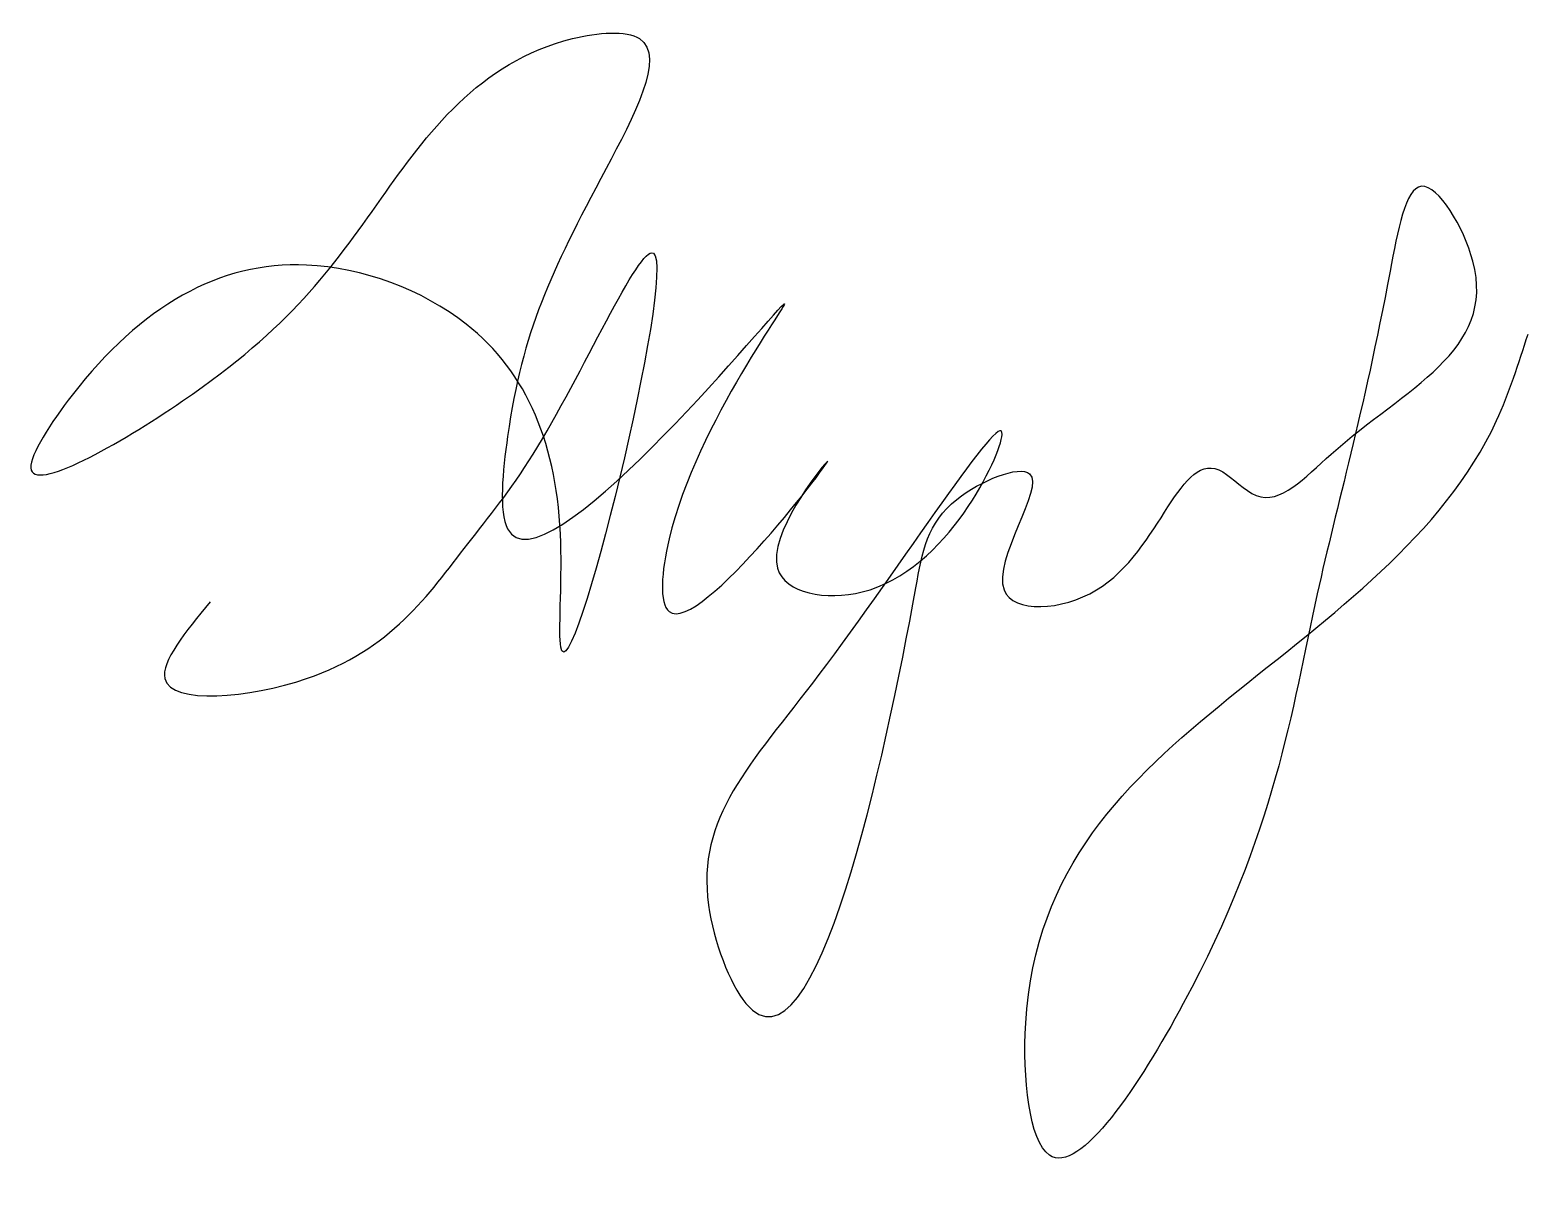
# Model space of a CAD drawing. Header units: millimetres. Extents: x 3.67 to 9.89, y 0.1 to 4.86.
import ezdxf

# ---------------------------------------------------------------- set-up
doc = ezdxf.new("R2010")
doc.units = ezdxf.units.MM

msp = doc.modelspace()

# ---------------------------------------------------------------- linework, layer by layer
at = {"color": 5}
msp.add_spline([(4.417, 2.4886), (4.2289, 2.1698), (4.8178, 2.1698), (5.4872, 2.7296), (5.7585, 3.1017), (6.2575, 3.9355), (5.873, 2.3006), (5.873, 2.7339), (5.4804, 3.6412), (4.8178, 3.8864), (3.8444, 3.3469), (3.6726, 3.0445), (4.3025, 3.3224), (5.1287, 4.1644), (5.9221, 4.8265), (6.2002, 4.8265), (6.0612, 4.287), (5.6522, 3.1753), (5.6522, 2.7911), (6.7973, 3.723), (6.3229, 2.7502), (6.3229, 2.4478), (6.9773, 3.069), (6.7728, 2.6276), (7.1245, 2.5295), (7.7053, 3.1835), (6.9446, 2.1862), (6.4865, 1.2298), (6.6419, 0.8211), (7.3473, 2.5464), (7.5172, 2.9137), (7.8198, 3.02), (7.7135, 2.5377), (8.0979, 2.5377), (8.6215, 3.0281), (8.7605, 2.9301), (9.0713, 3.1017), (9.6603, 3.9028), (9.4476, 4.2134), (9.3167, 3.8619), (9.0141, 2.5213), (8.4579, 0.8211), (7.9016, 0.1917), (7.8035, 0.7394), (8.646, 2.0881), (9.7585, 3.2407), (9.8893, 3.6003)], degree=3, dxfattribs=at)

doc.saveas('drawing.dxf')
